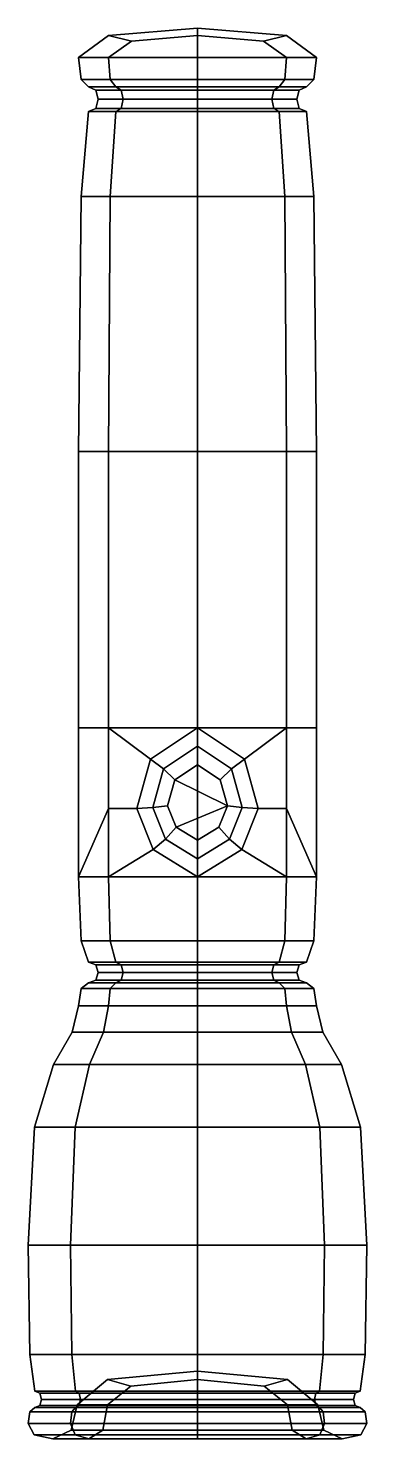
# Model space of a CAD drawing. Extents: x -1 to 1, y -1 to 7.32.
import ezdxf

# ---------------------------------------------------------------- set-up
doc = ezdxf.new("R2010")
doc.units = 0
doc.layers.add('SIMMETRIA_1', color=155, linetype='CONTINUOUS')

msp = doc.modelspace()

# ---------------------------------------------------------------- meshes
at = {"layer": 'SIMMETRIA_1'}
mesh = msp.add_polyface(dxfattribs=at)
corners = [(0.5156, 7.0175, 0.5156), (0, 7.0175, 0.6875), (0, 7.1474, 0.702), (0.5265, 7.1474, 0.5265), (0.39, 7.2437, -0.39), (0.5265, 7.1474, -0.5265), (0.702, 7.1474), (0.5265, 7.2774), (0.39, 7.2437, 0.39), (0.6875, 7.0175), (0, 7.2774, 0.5265), (0, 7.3207), (0.5156, 7.0175, -0.5156), (0, 7.2774, -0.5265), (0.4505, 6.956, 0.4505), (0, 6.956, 0.6006), (0, 6.9741, 0.6441), (0.4831, 6.9741, 0.4831), (0, 7.1474, -0.702), (0, 7.0175, -0.6875), (0.4505, 6.956, -0.4505), (0.4831, 6.9741, -0.4831), (0, 6.9741, -0.6441), (0, 6.956, -0.6006), (0.6441, 6.9741), (0.6006, 6.956), (0.5862, 6.9016), (0.4396, 6.9016, 0.4396), (0, 6.9016, -0.5862), (0.4396, 6.9016, -0.4396), (-0.5156, 7.0175, 0.5156), (-0.5265, 7.1474, 0.5265), (-0.39, 7.2437, -0.39), (-0.5265, 7.2774), (-0.702, 7.1474), (-0.5265, 7.1474, -0.5265), (-0.39, 7.2437, 0.39), (-0.6875, 7.0175), (-0.5156, 7.0175, -0.5156), (-0.4505, 6.956, 0.4505), (-0.4831, 6.9741, 0.4831), (-0.4505, 6.956, -0.4505), (-0.4831, 6.9741, -0.4831), (-0.6006, 6.956), (-0.6441, 6.9741), (-0.5862, 6.9016), (-0.4396, 6.9016, -0.4396), (0, 6.9016, 0.5862), (-0.4396, 6.9016, 0.4396)]
mesh.append_faces([[corners[k] for k in face] for face in [(0, 1, 2, 3), (4, 5, 6, 7), (8, 7, 6, 3), (0, 3, 6, 9), (8, 10, 11, 7), (12, 9, 6, 5), (4, 7, 11, 13), (8, 3, 2, 10), (14, 15, 16, 17), (0, 17, 16, 1), (12, 5, 18, 19), (20, 21, 22, 23), (4, 13, 18, 5), (12, 19, 22, 21), (14, 17, 24, 25), (20, 25, 24, 21), (12, 21, 24, 9), (0, 9, 24, 17), (14, 25, 26, 27), (20, 23, 28, 29), (30, 31, 2, 1), (32, 33, 34, 35), (36, 31, 34, 33), (30, 37, 34, 31), (36, 33, 11, 10), (38, 35, 34, 37), (32, 13, 11, 33), (36, 10, 2, 31), (39, 40, 16, 15), (30, 1, 16, 40), (38, 19, 18, 35), (41, 23, 22, 42), (32, 35, 18, 13), (38, 42, 22, 19), (39, 43, 44, 40), (41, 42, 44, 43), (38, 37, 44, 42), (30, 40, 44, 37), (41, 43, 45, 46), (39, 15, 47, 48), (41, 46, 28, 23)]])
mesh = msp.add_polyface(dxfattribs=at)
corners = [(0.5156, 6.3277, -0.5156), (0, 6.3277, -0.6875), (0, 4.8236, -0.702), (0.5265, 4.8236, -0.5265), (0.4505, 6.8472, 0.4505), (0.4831, 6.8291, 0.4831), (0, 6.8291, 0.6441), (0, 6.8472, 0.6006), (0.5156, 6.3277, 0.5156), (0, 6.3277, 0.6875), (0.4505, 6.8472, -0.4505), (0, 6.8472, -0.6006), (0, 6.8291, -0.6441), (0.4831, 6.8291, -0.4831), (0.6441, 6.8291), (0.6006, 6.8472), (0.6875, 6.3277), (0.5265, 4.8236, 0.5265), (0, 4.8236, 0.702), (0.4505, 6.956, -0.4505), (0.4396, 6.9016, -0.4396), (0.5862, 6.9016), (0.6006, 6.956), (0.702, 4.8236), (0, 6.9016, 0.5862), (0.4396, 6.9016, 0.4396), (0.5265, 3.1936, -0.5265), (0.702, 3.1936), (0.4505, 6.956, 0.4505), (0, 6.956, 0.6006), (0, 6.9016, -0.5862), (-0.5156, 6.3277, -0.5156), (-0.5265, 4.8236, -0.5265), (-0.4505, 6.8472, 0.4505), (-0.4831, 6.8291, 0.4831), (-0.5265, 3.1936, -0.5265), (0, 3.1936, -0.702), (-0.5156, 6.3277, 0.5156), (-0.4505, 6.8472, -0.4505), (-0.4831, 6.8291, -0.4831), (-0.6006, 6.8472), (-0.6441, 6.8291), (-0.6875, 6.3277), (-0.4505, 6.956, 0.4505), (-0.4396, 6.9016, 0.4396), (-0.5862, 6.9016), (-0.6006, 6.956), (-0.5265, 4.8236, 0.5265), (-0.4396, 6.9016, -0.4396), (-0.5265, 3.1936, 0.5265), (0, 3.1936, 0.689), (-0.702, 4.8236), (-0.702, 3.1936)]
mesh.append_faces([[corners[k] for k in face] for face in [(0, 1, 2, 3), (4, 5, 6, 7), (8, 9, 6, 5), (10, 11, 12, 13), (0, 13, 12, 1), (10, 13, 14, 15), (4, 15, 14, 5), (8, 5, 14, 16), (0, 16, 14, 13), (8, 17, 18, 9), (19, 20, 21, 22), (10, 15, 21, 20), (0, 3, 23, 16), (8, 16, 23, 17), (4, 7, 24, 25), (26, 27, 23, 3), (28, 25, 24, 29), (4, 25, 21, 15), (10, 20, 30, 11), (31, 32, 2, 1), (33, 7, 6, 34), (35, 36, 2, 32), (37, 34, 6, 9), (38, 39, 12, 11), (31, 1, 12, 39), (38, 40, 41, 39), (33, 34, 41, 40), (37, 42, 41, 34), (31, 39, 41, 42), (43, 44, 45, 46), (37, 9, 18, 47), (38, 48, 45, 40), (49, 47, 18, 50), (31, 42, 51, 32), (37, 47, 51, 42), (33, 44, 24, 7), (49, 52, 51, 47), (35, 32, 51, 52), (33, 40, 45, 44), (38, 11, 30, 48)]])
mesh = msp.add_polyface(dxfattribs=at)
corners = [(-0.1342, 2.8864, 0.7474), (0, 2.9755, 0.7474), (0.1342, 2.8864, 0.7474), (0.1768, 2.7333, 0.7474), (-0.1269, 2.6087, 0.7474), (0.1269, 2.6087, 0.7474), (0, 2.5305, 0.7474), (-0.1768, 2.7333, 0.7474), (0.5265, 2.7184, 0.5265), (0.5265, 3.1936, 0.5265), (0.702, 3.1936), (0.702, 2.3147), (0.5265, 2.3147, 0.5265), (-0.702, 3.1936), (-0.5265, 3.1936, 0.5265), (-0.5265, 2.7184, 0.5265), (-0.702, 2.3147), (-0.5265, 2.3147, 0.5265), (0, 2.3147, 0.689), (0.2623, 2.4763, 0.689), (0.2784, 3.0089, 0.689), (0, 3.1936, 0.689), (0.3591, 2.7184, 0.689), (0.5265, 3.1936, -0.5265), (0.5265, 4.8236, -0.5265), (0, 4.8236, -0.702), (0, 3.1936, -0.702), (0, 4.8236, 0.702), (0.5265, 4.8236, 0.5265), (0.702, 4.8236), (0.5265, 2.3147, -0.5265), (0, 2.3147, -0.702), (-0.2784, 3.0089, 0.689), (-0.3591, 2.7184, 0.689), (-0.2623, 2.4763, 0.689), (-0.5156, 1.9371, 0.5156), (-0.6875, 1.9371), (-0.5265, 3.1936, -0.5265), (-0.5265, 2.3147, -0.5265), (0, 1.9371, 0.6875), (-0.5156, 1.9371, -0.5156), (0, 1.9371, -0.6875), (0, 3.0856, 0.689), (0.2007, 2.9525, 0.689), (0.2642, 2.7236, 0.689), (0.1897, 2.5373, 0.689), (0, 2.4204, 0.689), (-0.1897, 2.5373, 0.689), (-0.2642, 2.7236, 0.689), (-0.2007, 2.9525, 0.689)]
mesh.append_faces([[corners[k] for k in face] for face in [(0, 1, 2, 3), (4, 3, 5, 6), (7, 0, 3, 4), (8, 9, 10, 11), (11, 12, 8, 8), (13, 14, 15, 16), (15, 17, 16, 16), (12, 18, 19, 19), (20, 21, 9, 9), (9, 8, 22, 20), (8, 12, 19, 22), (23, 24, 25, 26), (9, 21, 27, 28), (9, 28, 29, 10), (23, 30, 11, 10), (23, 26, 31, 30), (32, 33, 15, 14), (14, 21, 32, 32), (34, 18, 17, 17), (17, 15, 33, 34), (35, 36, 16, 17), (37, 13, 16, 38), (35, 17, 18, 39), (37, 38, 31, 26), (40, 41, 31, 38), (42, 21, 20, 43), (43, 20, 22, 44), (44, 22, 19, 45), (45, 19, 18, 46), (46, 18, 34, 47), (47, 34, 33, 48), (48, 33, 32, 49), (49, 32, 21, 42), (1, 42, 43, 2), (2, 43, 44, 3), (3, 44, 45, 5), (5, 45, 46, 6), (6, 46, 47, 4), (4, 47, 48, 7), (7, 48, 49, 0), (0, 49, 42, 1)]])
mesh = msp.add_polyface(dxfattribs=at)
corners = [(0.4505, 1.7961, -0.4505), (0.4831, 1.8113, -0.4831), (0, 1.8113, -0.6441), (0, 1.7961, -0.6006), (0.5156, 1.9371, -0.5156), (0, 1.9371, -0.6875), (0.4505, 1.7961, 0.4505), (0, 1.7961, 0.6006), (0, 1.8113, 0.6441), (0.4831, 1.8113, 0.4831), (0.5156, 1.9371, 0.5156), (0, 1.9371, 0.6875), (0.6441, 1.8113), (0.6006, 1.7961), (0.6875, 1.9371), (0.4505, 1.7049, -0.4505), (0.6006, 1.7049), (0.5862, 1.7505), (0.4396, 1.7505, -0.4396), (0.4505, 1.7049, 0.4505), (0.4396, 1.7505, 0.4396), (0, 1.7049, 0.6006), (0, 1.7505, 0.5862), (0, 1.7505, -0.5862), (0, 1.7049, -0.6006), (0.702, 2.3147), (0.5265, 2.3147, -0.5265), (0.5265, 2.3147, 0.5265), (0, 2.3147, 0.689), (0, 2.3147, -0.702), (-0.4505, 1.7961, -0.4505), (-0.4831, 1.8113, -0.4831), (-0.5156, 1.9371, -0.5156), (-0.4505, 1.7961, 0.4505), (-0.4831, 1.8113, 0.4831), (-0.5156, 1.9371, 0.5156), (-0.4505, 1.7049, 0.4505), (0, 1.6897, 0.6441), (-0.4831, 1.6897, 0.4831), (-0.6006, 1.7961), (-0.6441, 1.8113), (-0.6875, 1.9371), (-0.4505, 1.7049, -0.4505), (-0.6006, 1.7049), (-0.6441, 1.6897), (-0.4831, 1.6897, -0.4831), (-0.4396, 1.7505, -0.4396), (-0.5862, 1.7505), (-0.4396, 1.7505, 0.4396), (-0.5265, 2.3147, -0.5265), (-0.702, 2.3147)]
mesh.append_faces([[corners[k] for k in face] for face in [(0, 1, 2, 3), (4, 5, 2, 1), (6, 7, 8, 9), (10, 9, 8, 11), (6, 9, 12, 13), (0, 13, 12, 1), (4, 1, 12, 14), (10, 14, 12, 9), (15, 16, 17, 18), (19, 20, 17, 16), (6, 13, 17, 20), (0, 18, 17, 13), (19, 21, 22, 20), (6, 20, 22, 7), (15, 18, 23, 24), (0, 3, 23, 18), (4, 14, 25, 26), (10, 27, 25, 14), (10, 11, 28, 27), (4, 26, 29, 5), (30, 3, 2, 31), (32, 31, 2, 5), (33, 34, 8, 7), (35, 11, 8, 34), (36, 21, 37, 38), (33, 39, 40, 34), (30, 31, 40, 39), (32, 41, 40, 31), (35, 34, 40, 41), (42, 43, 44, 45), (36, 38, 44, 43), (42, 46, 47, 43), (36, 43, 47, 48), (33, 48, 47, 39), (30, 39, 47, 46), (36, 48, 22, 21), (33, 7, 22, 48), (42, 24, 23, 46), (30, 46, 23, 3), (32, 49, 50, 41)]])
mesh = msp.add_polyface(dxfattribs=at)
corners = [(0.5544, 1.3991, 0.5544), (0.7393, 1.3991), (0.851, 1.2086), (0.6383, 1.2086, 0.6383), (0.5544, 1.3991, -0.5544), (0.6383, 1.2086, -0.6383), (0, 1.2086, 0.851), (0, 1.3991, 0.7393), (0.4505, 1.7049, -0.4505), (0, 1.7049, -0.6006), (0, 1.6897, -0.6441), (0.4831, 1.6897, -0.4831), (0.5156, 1.6556, -0.5156), (0, 1.6556, -0.6875), (0, 1.3991, -0.7393), (0, 1.2086, -0.851), (0.4505, 1.7049, 0.4505), (0.4831, 1.6897, 0.4831), (0, 1.6897, 0.6441), (0, 1.7049, 0.6006), (0.702, 1.5535), (0.5265, 1.5535, -0.5265), (0.5265, 1.5535, 0.5265), (0.5156, 1.6556, 0.5156), (0.6875, 1.6556), (0, 1.5535, 0.702), (0, 1.6556, 0.6875), (0.6441, 1.6897), (0.6006, 1.7049), (0, 1.5535, -0.702), (-0.7221, 0.8376, -0.7221), (-0.6383, 1.2086, -0.6383), (-0.851, 1.2086), (-0.9628, 0.8376), (-0.7221, 0.8376, 0.7221), (-0.6383, 1.2086, 0.6383), (-0.5544, 1.3991, 0.5544), (-0.7393, 1.3991), (-0.5544, 1.3991, -0.5544), (0, 0.8376, 0.9628), (-0.4505, 1.7049, -0.4505), (-0.4831, 1.6897, -0.4831), (-0.5156, 1.6556, -0.5156), (0, 0.8376, -0.9628), (-0.5265, 1.5535, -0.5265), (-0.702, 1.5535), (-0.5265, 1.5535, 0.5265), (-0.5156, 1.6556, 0.5156), (-0.6875, 1.6556), (-0.4831, 1.6897, 0.4831), (-0.6441, 1.6897)]
mesh.append_faces([[corners[k] for k in face] for face in [(0, 1, 2, 3), (4, 5, 2, 1), (0, 3, 6, 7), (8, 9, 10, 11), (12, 11, 10, 13), (4, 14, 15, 5), (16, 17, 18, 19), (4, 1, 20, 21), (0, 22, 20, 1), (23, 24, 20, 22), (12, 21, 20, 24), (0, 7, 25, 22), (23, 26, 18, 17), (23, 22, 25, 26), (8, 11, 27, 28), (4, 21, 29, 14), (12, 13, 29, 21), (16, 28, 27, 17), (23, 17, 27, 24), (12, 24, 27, 11), (30, 31, 32, 33), (34, 33, 32, 35), (36, 35, 32, 37), (38, 37, 32, 31), (34, 35, 6, 39), (36, 7, 6, 35), (40, 41, 10, 9), (42, 13, 10, 41), (30, 43, 15, 31), (38, 31, 15, 14), (38, 44, 45, 37), (36, 37, 45, 46), (47, 46, 45, 48), (42, 48, 45, 44), (36, 46, 25, 7), (47, 49, 18, 26), (47, 26, 25, 46), (38, 14, 29, 44), (42, 44, 29, 13), (47, 48, 50, 49), (42, 41, 50, 48)]])
mesh = msp.add_polyface(dxfattribs=at)
corners = [(0.7427, -0.5025, -0.7427), (0.75, 0.1417, -0.75), (0, 0.1417, -1), (0, -0.5025, -0.9903), (0.7221, 0.8376, -0.7221), (0, 0.8376, -0.9628), (0.7427, -0.5025, 0.7427), (0.75, 0.1417, 0.75), (1, 0.1417), (0.9903, -0.5025), (0.7221, 0.8376, 0.7221), (0.9628, 0.8376), (0, 0.1417, 1), (0, 0.8376, 0.9628), (0, -0.5025, 0.9903), (0.3944, -0.6898, 0.3944), (0.5325, -0.651), (0, -0.6011), (0, -0.651, 0.5325), (0.3944, -0.6898, -0.3944), (0, -0.651, -0.5325), (0.961, -0.7185), (0.7207, -0.7185, 0.7207), (0.7207, -0.7185, -0.7207), (0.6988, -0.7317, -0.6988), (0.9318, -0.7317), (0.6988, -0.7317, 0.6988), (0, -0.7185, 0.961), (0, -0.7317, 0.9318), (0, -0.7185, -0.961), (0, -0.7317, -0.9318), (0.851, 1.2086), (0.6383, 1.2086, -0.6383), (0.6383, 1.2086, 0.6383), (0, 1.2086, 0.851), (0, 1.2086, -0.851), (-0.7427, -0.5025, -0.7427), (-0.75, 0.1417, -0.75), (-0.7221, 0.8376, -0.7221), (-0.7427, -0.5025, 0.7427), (-0.9903, -0.5025), (-1, 0.1417), (-0.75, 0.1417, 0.75), (-0.7221, 0.8376, 0.7221), (-0.9628, 0.8376), (-0.3944, -0.6898, 0.3944), (-0.5325, -0.651), (-0.3944, -0.6898, -0.3944), (-0.7207, -0.7185, 0.7207), (-0.961, -0.7185), (-0.7207, -0.7185, -0.7207), (-0.6988, -0.7317, -0.6988), (-0.9318, -0.7317), (-0.6988, -0.7317, 0.6988)]
mesh.append_faces([[corners[k] for k in face] for face in [(0, 1, 2, 3), (4, 5, 2, 1), (6, 7, 8, 9), (10, 11, 8, 7), (4, 1, 8, 11), (0, 9, 8, 1), (10, 7, 12, 13), (6, 14, 12, 7), (15, 16, 17, 18), (19, 20, 17, 16), (6, 9, 21, 22), (0, 23, 21, 9), (24, 25, 21, 23), (26, 22, 21, 25), (6, 22, 27, 14), (26, 28, 27, 22), (0, 3, 29, 23), (24, 23, 29, 30), (4, 11, 31, 32), (10, 33, 31, 11), (10, 13, 34, 33), (4, 32, 35, 5), (36, 3, 2, 37), (38, 37, 2, 5), (39, 40, 41, 42), (43, 42, 41, 44), (38, 44, 41, 37), (36, 37, 41, 40), (43, 13, 12, 42), (39, 42, 12, 14), (45, 18, 17, 46), (47, 46, 17, 20), (39, 48, 49, 40), (36, 40, 49, 50), (51, 50, 49, 52), (53, 52, 49, 48), (39, 14, 27, 48), (53, 48, 27, 28), (36, 50, 29, 3), (51, 30, 29, 50)]])
mesh = msp.add_polyface(dxfattribs=at)
corners = [(-0.3944, -0.6898, -0.3944), (0, -0.651, -0.5325), (0, -0.8006, -0.71), (-0.5325, -0.8006, -0.5325), (-0.5597, -0.9501, -0.5597), (0, -0.9501, -0.7462), (-0.3944, -0.6898, 0.3944), (-0.5325, -0.651), (-0.71, -0.8006), (-0.5325, -0.8006, 0.5325), (-0.7462, -0.9501), (-0.5597, -0.9501, 0.5597), (-0.7228, -0.9773, 0.7228), (-0.9637, -0.9773), (-1, -0.909), (-0.75, -0.909, 0.75), (-0.7427, -0.8403, 0.7427), (-0.9903, -0.8403), (-0.7427, -0.8403, -0.7427), (-0.75, -0.909, -0.75), (-0.7228, -0.9773, -0.7228), (-0.6988, -0.8029, 0.6988), (-0.9318, -0.8029), (-0.922, -0.7673), (-0.6915, -0.7673, 0.6915), (-0.6988, -0.7317, 0.6988), (-0.9318, -0.7317), (-0.6988, -0.7317, -0.6988), (-0.6915, -0.7673, -0.6915), (-0.6988, -0.8029, -0.6988), (0, -0.8006, 0.71), (0, -0.651, 0.5325), (0, -0.9501, 0.7462), (0, -1, -0.855), (-0.6412, -1, -0.6412), (0, -0.9773, -0.9637), (-0.855, -1), (-0.6412, -1, 0.6412), (0, -1, 0.855), (0, -0.8403, 0.9903), (0, -0.909, 1), (0, -0.9773, 0.9637), (0, -0.7317, 0.9318), (0, -0.7673, 0.922), (0, -0.8029, 0.9318), (0, -0.8029, -0.9318), (0, -0.7673, -0.922), (0, -0.7317, -0.9318), (0, -0.909, -1), (0, -0.8403, -0.9903), (-0.7207, -0.8161, -0.7207), (-0.961, -0.8161), (-0.7207, -0.8161, 0.7207), (0, -0.8161, 0.961), (0, -0.8161, -0.961)]
mesh.append_faces([[corners[k] for k in face] for face in [(0, 1, 2, 3), (4, 3, 2, 5), (6, 7, 8, 9), (0, 3, 8, 7), (4, 10, 8, 3), (11, 9, 8, 10), (12, 13, 14, 15), (16, 15, 14, 17), (18, 17, 14, 19), (20, 19, 14, 13), (21, 22, 23, 24), (25, 24, 23, 26), (27, 26, 23, 28), (29, 28, 23, 22), (6, 9, 30, 31), (11, 32, 30, 9), (4, 5, 33, 34), (20, 34, 33, 35), (11, 10, 36, 37), (4, 34, 36, 10), (20, 13, 36, 34), (12, 37, 36, 13), (11, 37, 38, 32), (16, 39, 40, 15), (12, 15, 40, 41), (12, 41, 38, 37), (25, 42, 43, 24), (21, 24, 43, 44), (29, 45, 46, 28), (27, 28, 46, 47), (20, 35, 48, 19), (18, 19, 48, 49), (18, 50, 51, 17), (16, 17, 51, 52), (21, 52, 51, 22), (29, 22, 51, 50), (16, 52, 53, 39), (21, 44, 53, 52), (18, 49, 54, 50), (29, 50, 54, 45)]])
mesh = msp.add_polyface(dxfattribs=at)
corners = [(0.3944, -0.6898, -0.3944), (0.5325, -0.8006, -0.5325), (0, -0.8006, -0.71), (0, -0.651, -0.5325), (0.5597, -0.9501, -0.5597), (0, -0.9501, -0.7462), (0.3944, -0.6898, 0.3944), (0.5325, -0.8006, 0.5325), (0.71, -0.8006), (0.5325, -0.651), (0.7462, -0.9501), (0.5597, -0.9501, 0.5597), (0.7228, -0.9773, 0.7228), (0.75, -0.909, 0.75), (1, -0.909), (0.9637, -0.9773), (0.7427, -0.8403, 0.7427), (0.9903, -0.8403), (0.7427, -0.8403, -0.7427), (0.75, -0.909, -0.75), (0.7228, -0.9773, -0.7228), (0.6988, -0.8029, 0.6988), (0.6915, -0.7673, 0.6915), (0.922, -0.7673), (0.9318, -0.8029), (0.6988, -0.7317, 0.6988), (0.9318, -0.7317), (0.6988, -0.7317, -0.6988), (0.6915, -0.7673, -0.6915), (0.6988, -0.8029, -0.6988), (0, -0.651, 0.5325), (0, -0.8006, 0.71), (0, -0.9501, 0.7462), (0.6412, -1, -0.6412), (0, -1, -0.855), (0, -0.9773, -0.9637), (0.6412, -1, 0.6412), (0.855, -1), (0, -1, 0.855), (0, -0.909, 1), (0, -0.8403, 0.9903), (0, -0.9773, 0.9637), (0, -0.7673, 0.922), (0, -0.7317, 0.9318), (0, -0.8029, 0.9318), (0, -0.7673, -0.922), (0, -0.8029, -0.9318), (0, -0.7317, -0.9318), (0, -0.909, -1), (0, -0.8403, -0.9903), (0.961, -0.8161), (0.7207, -0.8161, -0.7207), (0.7207, -0.8161, 0.7207), (0, -0.8161, 0.961), (0, -0.8161, -0.961)]
mesh.append_faces([[corners[k] for k in face] for face in [(0, 1, 2, 3), (4, 5, 2, 1), (6, 7, 8, 9), (0, 9, 8, 1), (4, 1, 8, 10), (11, 10, 8, 7), (12, 13, 14, 15), (16, 17, 14, 13), (18, 19, 14, 17), (20, 15, 14, 19), (21, 22, 23, 24), (25, 26, 23, 22), (27, 28, 23, 26), (29, 24, 23, 28), (6, 30, 31, 7), (11, 7, 31, 32), (4, 33, 34, 5), (20, 35, 34, 33), (11, 36, 37, 10), (4, 10, 37, 33), (20, 33, 37, 15), (12, 15, 37, 36), (11, 32, 38, 36), (16, 13, 39, 40), (12, 41, 39, 13), (12, 36, 38, 41), (25, 22, 42, 43), (21, 44, 42, 22), (29, 28, 45, 46), (27, 47, 45, 28), (20, 19, 48, 35), (18, 49, 48, 19), (18, 17, 50, 51), (16, 52, 50, 17), (21, 24, 50, 52), (29, 51, 50, 24), (16, 40, 53, 52), (21, 52, 53, 44), (18, 51, 54, 49), (29, 46, 54, 51)]])

doc.saveas('drawing.dxf')
